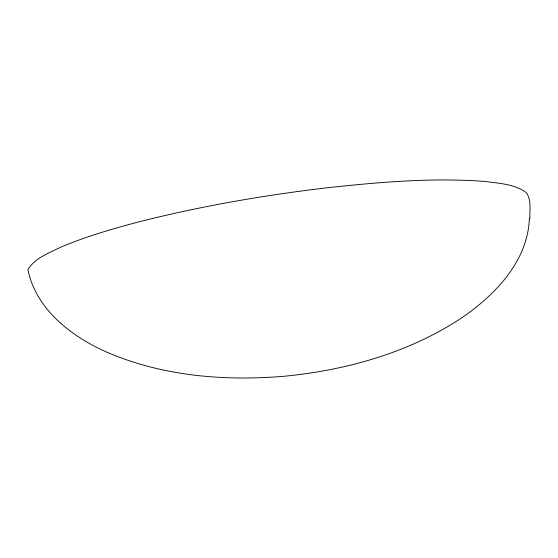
<?xml version="1.0" encoding="UTF-8"?>
<svg xmlns="http://www.w3.org/2000/svg" width="558" height="558" viewBox="0 0 558 558"><rect width="100%" height="100%" fill="white"/><g stroke="black" fill="none" stroke-linecap="round" stroke-linejoin="round"><path stroke-width="0.84" d="M529.389 218.429C527.784 261.751 494.374 295.789 460.441 318.709C408.128 352.914 346.295 370.163 284.517 376.218C223.904 381.351 160.955 376.106 104.827 351.282C70.252 335.532 35.782 308.7 27.9 269.486C35.314 257.845 49.188 252.934 61.01 247.048C85.632 236.697 111.321 229.171 137.108 222.321C198.899 206.509 261.869 195.607 325.168 187.997C378.387 182.201 432.115 177.409 485.641 181.489C499.431 183.436 514.595 184.042 526.25 192.552C531.69 199.98 529.591 210.08 529.835 218.715"/></g></svg>
